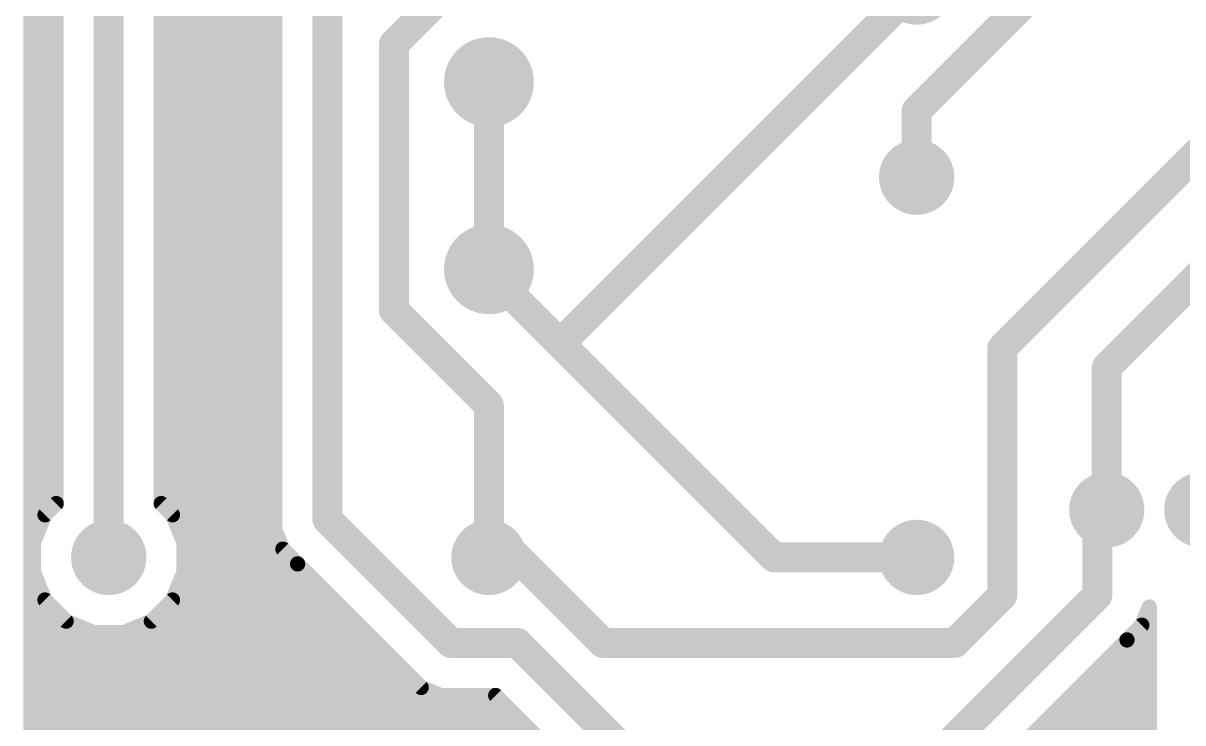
# Model space of a CAD drawing. Extents: x 5.3 to 94.7, y 6.6 to 67.
# Drawn here: x 5.33 to 36.32, y 19.71 to 38.4 of the extents above; entities that cross this region are included whole.
import ezdxf

# ---------------------------------------------------------------- set-up
doc = ezdxf.new("R2010")
doc.units = 0
doc.layers.add('16', color=175, linetype='CONTINUOUS')
doc.layers.add('17', color=82, linetype='CONTINUOUS')

# ---------------------------------------------------------------- blocks, each defined once
blk = doc.blocks.new('ROUNDP')
at = {"const_width": 0.5}
blk.add_lwpolyline([(0, -0.25, 1), (0, 0.25, 1), (0, -0.25)], format="xyb", dxfattribs=at)

msp = doc.modelspace()

# ---------------------------------------------------------------- linework, layer by layer
at = {"layer": '16'}
for points, const_width in [([(5.5372, 6.8072), (5.5372, 66.8428)], 0.4064), ([(13.462, 57.404), (13.462, 25.146)], 0.8), ([(12.0588, 56.3024), (12.0588, 24.8669)], 0.4064), ([(7.62, 49.53), (7.62, 24.13)], 0.8), ([(6.2168, 48.0912), (6.2168, 25.5688)], 0.4064), ([(9.0232, 25.5688), (9.0232, 48.0912)], 0.4064), ([(34.036, 40.894), (29.21, 36.068)], 0.8), ([(16.764, 39.37), (15.24, 37.846)], 0.8), ([(19.685, 29.845), (29.21, 39.37)], 0.8), ([(5.5372, 38.608), (6.2168, 38.608)], 0.4064), ([(9.0232, 38.608), (12.0588, 38.608)], 0.4064), ([(5.5372, 38.2016), (6.2168, 38.2016)], 0.4064), ([(9.0232, 38.2016), (12.0588, 38.2016)], 0.4064), ([(15.24, 37.846), (15.24, 30.734)], 0.8), ([(5.5372, 37.7952), (6.2168, 37.7952)], 0.4064), ([(9.0232, 37.7952), (12.0588, 37.7952)], 0.4064), ([(5.5372, 37.3888), (6.2168, 37.3888)], 0.4064), ([(9.0232, 37.3888), (12.0588, 37.3888)], 0.4064), ([(5.5372, 36.9824), (6.2168, 36.9824)], 0.4064), ([(9.0232, 36.9824), (12.0588, 36.9824)], 0.4064), ([(17.78, 31.83), (17.78, 36.83)], 0.8), ([(5.5372, 36.576), (6.2168, 36.576)], 0.4064), ([(9.0232, 36.576), (12.0588, 36.576)], 0.4064), ([(5.5372, 36.1696), (6.2168, 36.1696)], 0.4064), ([(9.0232, 36.1696), (12.0588, 36.1696)], 0.4064), ([(29.21, 36.068), (29.21, 34.29)], 0.8), ([(5.5372, 35.7632), (6.2168, 35.7632)], 0.4064), ([(9.0232, 35.7632), (12.0588, 35.7632)], 0.4064), ([(31.496, 29.718), (37.084, 35.306)], 0.8), ([(5.5372, 35.3568), (6.2168, 35.3568)], 0.4064), ([(9.0232, 35.3568), (12.0588, 35.3568)], 0.4064), ([(5.5372, 34.9504), (6.2168, 34.9504)], 0.4064), ([(9.0232, 34.9504), (12.0588, 34.9504)], 0.4064), ([(5.5372, 34.544), (6.2168, 34.544)], 0.4064), ([(9.0232, 34.544), (12.0588, 34.544)], 0.4064), ([(5.5372, 34.1376), (6.2168, 34.1376)], 0.4064), ([(9.0232, 34.1376), (12.0588, 34.1376)], 0.4064), ([(5.5372, 33.7312), (6.2168, 33.7312)], 0.4064), ([(9.0232, 33.7312), (12.0588, 33.7312)], 0.4064), ([(5.5372, 33.3248), (6.2168, 33.3248)], 0.4064), ([(9.0232, 33.3248), (12.0588, 33.3248)], 0.4064), ([(38.1, 33.02), (34.29, 29.21)], 0.8), ([(5.5372, 32.9184), (6.2168, 32.9184)], 0.4064), ([(9.0232, 32.9184), (12.0588, 32.9184)], 0.4064), ([(5.5372, 32.512), (6.2168, 32.512)], 0.4064), ([(9.0232, 32.512), (12.0588, 32.512)], 0.4064), ([(5.5372, 32.1056), (6.2168, 32.1056)], 0.4064), ([(9.0232, 32.1056), (12.0588, 32.1056)], 0.4064), ([(17.78, 31.75), (17.78, 31.83)], 0.8), ([(17.78, 31.75), (19.685, 29.845)], 0.8), ([(5.5372, 31.6992), (6.2168, 31.6992)], 0.4064), ([(9.0232, 31.6992), (12.0588, 31.6992)], 0.4064), ([(5.5372, 31.2928), (6.2168, 31.2928)], 0.4064), ([(9.0232, 31.2928), (12.0588, 31.2928)], 0.4064), ([(5.5372, 30.8864), (6.2168, 30.8864)], 0.4064), ([(9.0232, 30.8864), (12.0588, 30.8864)], 0.4064), ([(15.24, 30.734), (17.78, 28.194)], 0.8), ([(5.5372, 30.48), (6.2168, 30.48)], 0.4064), ([(9.0232, 30.48), (12.0588, 30.48)], 0.4064), ([(5.5372, 30.0736), (6.2168, 30.0736)], 0.4064), ([(9.0232, 30.0736), (12.0588, 30.0736)], 0.4064), ([(19.685, 29.845), (25.4, 24.13)], 0.8), ([(31.496, 23.114), (31.496, 29.718)], 0.8), ([(5.5372, 29.6672), (6.2168, 29.6672)], 0.4064), ([(9.0232, 29.6672), (12.0588, 29.6672)], 0.4064), ([(5.5372, 29.2608), (6.2168, 29.2608)], 0.4064), ([(9.0232, 29.2608), (12.0588, 29.2608)], 0.4064), ([(34.29, 29.21), (34.29, 25.4)], 0.8), ([(5.5372, 28.8544), (6.2168, 28.8544)], 0.4064), ([(9.0232, 28.8544), (12.0588, 28.8544)], 0.4064), ([(5.5372, 28.448), (6.2168, 28.448)], 0.4064), ([(9.0232, 28.448), (12.0588, 28.448)], 0.4064), ([(17.78, 28.194), (17.78, 24.13)], 0.8), ([(5.5372, 28.0416), (6.2168, 28.0416)], 0.4064), ([(9.0232, 28.0416), (12.0588, 28.0416)], 0.4064), ([(5.5372, 27.6352), (6.2168, 27.6352)], 0.4064), ([(9.0232, 27.6352), (12.0588, 27.6352)], 0.4064), ([(5.5372, 27.2288), (6.2168, 27.2288)], 0.4064), ([(9.0232, 27.2288), (12.0588, 27.2288)], 0.4064), ([(5.5372, 26.8224), (6.2168, 26.8224)], 0.4064), ([(9.0232, 26.8224), (12.0588, 26.8224)], 0.4064), ([(5.5372, 26.416), (6.2168, 26.416)], 0.4064), ([(9.0232, 26.416), (12.0588, 26.416)], 0.4064), ([(5.5372, 26.0096), (6.2168, 26.0096)], 0.4064), ([(9.0232, 26.0096), (12.0588, 26.0096)], 0.4064), ([(5.5372, 25.6032), (6.2168, 25.6032)], 0.4064), ([(6.2168, 25.5688), (5.9163, 25.2683)], 0.4064), ([(9.0232, 25.6032), (12.0588, 25.6032)], 0.4064), ([(9.3237, 25.2683), (9.0232, 25.5688)], 0.4064), ([(34.036, 25.146), (34.29, 25.4)], 0.8), ([(5.9163, 25.2683), (5.6104, 24.5297)], 0.4064), ([(9.6296, 24.5297), (9.3237, 25.2683)], 0.4064), ([(13.462, 25.146), (16.764, 21.844)], 0.8), ([(34.036, 25.146), (34.036, 23.114)], 0.8), ([(5.5372, 25.1968), (5.8867, 25.1968)], 0.4064), ([(9.3533, 25.1968), (12.0588, 25.1968)], 0.4064), ([(5.5372, 24.7904), (5.7184, 24.7904)], 0.4064), ([(9.5216, 24.7904), (12.0905, 24.7904)], 0.4064), ([(12.0588, 24.8669), (12.2724, 24.3512)], 0.4064), ([(18.034, 24.638), (17.78, 24.13)], 0.8), ([(18.034, 24.638), (20.828, 21.844)], 0.8), ([(5.5372, 24.384), (5.6104, 24.384)], 0.4064), ([(5.6104, 24.5297), (5.6104, 23.7303)], 0.4064), ([(9.6296, 23.7303), (9.6296, 24.5297)], 0.4064), ([(9.6296, 24.384), (12.2588, 24.384)], 0.4064), ([(12.2724, 24.3512), (12.6672, 23.9564)], 0.4064), ([(25.4, 24.13), (29.21, 24.13)], 0.8), ([(5.5372, 23.9776), (5.6104, 23.9776)], 0.4064), ([(9.6296, 23.9776), (12.646, 23.9776)], 0.4064), ([(5.6104, 23.7303), (5.9163, 22.9917)], 0.4064), ([(9.3237, 22.9917), (9.6296, 23.7303)], 0.4064), ([(12.6672, 23.9564), (15.9692, 20.6544)], 0.4064), ([(5.5372, 23.5712), (5.6763, 23.5712)], 0.4064), ([(9.5637, 23.5712), (13.0524, 23.5712)], 0.4064), ([(5.5372, 23.1648), (5.8446, 23.1648)], 0.4064), ([(9.3954, 23.1648), (13.4588, 23.1648)], 0.4064), ([(34.036, 23.114), (27.432, 16.51)], 0.8), ([(30.226, 21.844), (31.496, 23.114)], 0.8), ([(5.5372, 22.7584), (6.1496, 22.7584)], 0.4064), ([(5.9163, 22.9917), (6.4817, 22.4263)], 0.4064), ([(8.7583, 22.4263), (9.3237, 22.9917)], 0.4064), ([(9.0904, 22.7584), (13.8652, 22.7584)], 0.4064), ([(35.2256, 22.3192), (35.4268, 22.805)], 0.4064), ([(35.4075, 22.7584), (35.4268, 22.7584)], 0.4064), ([(35.4268, 22.805), (35.4268, 18.3131)], 0.4064), ([(6.4817, 22.4263), (7.2203, 22.1204)], 0.4064), ([(8.0197, 22.1204), (8.7583, 22.4263)], 0.4064), ([(5.5372, 22.352), (6.6611, 22.352)], 0.4064), ([(7.2203, 22.1204), (8.0197, 22.1204)], 0.4064), ([(8.5789, 22.352), (14.2716, 22.352)], 0.4064), ([(34.8308, 21.9244), (35.2256, 22.3192)], 0.4064), ([(35.2392, 22.352), (35.4268, 22.352)], 0.4064), ([(5.5372, 21.9456), (14.678, 21.9456)], 0.4064), ([(16.764, 21.844), (18.542, 21.844)], 0.8), ([(18.542, 21.844), (22.86, 17.526)], 0.8), ([(20.828, 21.844), (30.226, 21.844)], 0.8), ([(29.5297, 16.6233), (34.8308, 21.9244)], 0.4064), ([(34.852, 21.9456), (35.4268, 21.9456)], 0.4064), ([(5.5372, 21.5392), (15.0844, 21.5392)], 0.4064), ([(34.4456, 21.5392), (35.4268, 21.5392)], 0.4064), ([(5.5372, 21.1328), (15.4908, 21.1328)], 0.4064), ([(34.0392, 21.1328), (35.4268, 21.1328)], 0.4064), ([(5.5372, 20.7264), (15.8972, 20.7264)], 0.4064), ([(15.9692, 20.6544), (16.4849, 20.4408)], 0.4064), ([(33.6328, 20.7264), (35.4268, 20.7264)], 0.4064), ([(5.5372, 20.32), (18.0816, 20.32)], 0.4064), ([(16.4849, 20.4408), (17.9608, 20.4408)], 0.4064), ([(17.9608, 20.4408), (20.4168, 17.9848)], 0.4064), ([(33.2264, 20.32), (35.4268, 20.32)], 0.4064), ([(5.5372, 19.9136), (18.488, 19.9136)], 0.4064), ([(32.82, 19.9136), (35.4268, 19.9136)], 0.4064), ([(5.5372, 19.5072), (18.8944, 19.5072)], 0.4064), ([(32.4136, 19.5072), (35.4268, 19.5072)], 0.4064)]:
    msp.add_lwpolyline(points, dxfattribs=dict(at, const_width=const_width))
for points, const_width in [([(5.5372, 38.3032, 1), (5.5372, 38.1)], 0.2032), ([(6.2168, 38.1, 1), (6.2168, 38.3032)], 0.2032), ([(9.0232, 38.3032, 1), (9.0232, 38.1)], 0.2032), ([(12.0588, 38.1, 1), (12.0588, 38.3032)], 0.2032), ([(15.44, 37.846, 1), (15.04, 37.846)], 0.4), ([(15.0986, 37.9874, 1), (15.3814, 37.7046)], 0.4), ([(5.5372, 37.8968, 1), (5.5372, 37.6936)], 0.2032), ([(6.2168, 37.6936, 1), (6.2168, 37.8968)], 0.2032), ([(9.0232, 37.8968, 1), (9.0232, 37.6936)], 0.2032), ([(12.0588, 37.6936, 1), (12.0588, 37.8968)], 0.2032), ([(5.5372, 37.4904, 1), (5.5372, 37.2872)], 0.2032), ([(6.2168, 37.2872, 1), (6.2168, 37.4904)], 0.2032), ([(9.0232, 37.4904, 1), (9.0232, 37.2872)], 0.2032), ([(12.0588, 37.2872, 1), (12.0588, 37.4904)], 0.2032), ([(5.5372, 37.084, 1), (5.5372, 36.8808)], 0.2032), ([(6.2168, 36.8808, 1), (6.2168, 37.084)], 0.2032), ([(9.0232, 37.084, 1), (9.0232, 36.8808)], 0.2032), ([(12.0588, 36.8808, 1), (12.0588, 37.084)], 0.2032), ([(17.98, 36.83, 1), (17.58, 36.83)], 0.4), ([(5.5372, 36.6776, 1), (5.5372, 36.4744)], 0.2032), ([(6.2168, 36.4744, 1), (6.2168, 36.6776)], 0.2032), ([(9.0232, 36.6776, 1), (9.0232, 36.4744)], 0.2032), ([(12.0588, 36.4744, 1), (12.0588, 36.6776)], 0.2032), ([(5.5372, 36.2712, 1), (5.5372, 36.068)], 0.2032), ([(6.2168, 36.068, 1), (6.2168, 36.2712)], 0.2032), ([(9.0232, 36.2712, 1), (9.0232, 36.068)], 0.2032), ([(12.0588, 36.068, 1), (12.0588, 36.2712)], 0.2032), ([(29.41, 36.068, 1), (29.01, 36.068)], 0.4), ([(29.0686, 36.2094, 1), (29.3514, 35.9266)], 0.4), ([(5.5372, 35.8648, 1), (5.5372, 35.6616)], 0.2032), ([(6.2168, 35.6616, 1), (6.2168, 35.8648)], 0.2032), ([(9.0232, 35.8648, 1), (9.0232, 35.6616)], 0.2032), ([(12.0588, 35.6616, 1), (12.0588, 35.8648)], 0.2032), ([(5.5372, 35.4584, 1), (5.5372, 35.2552)], 0.2032), ([(6.2168, 35.2552, 1), (6.2168, 35.4584)], 0.2032), ([(9.0232, 35.4584, 1), (9.0232, 35.2552)], 0.2032), ([(12.0588, 35.2552, 1), (12.0588, 35.4584)], 0.2032), ([(5.5372, 35.052, 1), (5.5372, 34.8488)], 0.2032), ([(6.2168, 34.8488, 1), (6.2168, 35.052)], 0.2032), ([(9.0232, 35.052, 1), (9.0232, 34.8488)], 0.2032), ([(12.0588, 34.8488, 1), (12.0588, 35.052)], 0.2032), ([(5.5372, 34.6456, 1), (5.5372, 34.4424)], 0.2032), ([(6.2168, 34.4424, 1), (6.2168, 34.6456)], 0.2032), ([(9.0232, 34.6456, 1), (9.0232, 34.4424)], 0.2032), ([(12.0588, 34.4424, 1), (12.0588, 34.6456)], 0.2032), ([(29.01, 34.29, 1), (29.41, 34.29)], 0.4), ([(5.5372, 34.2392, 1), (5.5372, 34.036)], 0.2032), ([(6.2168, 34.036, 1), (6.2168, 34.2392)], 0.2032), ([(9.0232, 34.2392, 1), (9.0232, 34.036)], 0.2032), ([(12.0588, 34.036, 1), (12.0588, 34.2392)], 0.2032), ([(5.5372, 33.8328, 1), (5.5372, 33.6296)], 0.2032), ([(6.2168, 33.6296, 1), (6.2168, 33.8328)], 0.2032), ([(9.0232, 33.8328, 1), (9.0232, 33.6296)], 0.2032), ([(12.0588, 33.6296, 1), (12.0588, 33.8328)], 0.2032), ([(5.5372, 33.4264, 1), (5.5372, 33.2232)], 0.2032), ([(6.2168, 33.2232, 1), (6.2168, 33.4264)], 0.2032), ([(9.0232, 33.4264, 1), (9.0232, 33.2232)], 0.2032), ([(12.0588, 33.2232, 1), (12.0588, 33.4264)], 0.2032), ([(5.5372, 33.02, 1), (5.5372, 32.8168)], 0.2032), ([(6.2168, 32.8168, 1), (6.2168, 33.02)], 0.2032), ([(9.0232, 33.02, 1), (9.0232, 32.8168)], 0.2032), ([(12.0588, 32.8168, 1), (12.0588, 33.02)], 0.2032), ([(5.5372, 32.6136, 1), (5.5372, 32.4104)], 0.2032), ([(6.2168, 32.4104, 1), (6.2168, 32.6136)], 0.2032), ([(9.0232, 32.6136, 1), (9.0232, 32.4104)], 0.2032), ([(12.0588, 32.4104, 1), (12.0588, 32.6136)], 0.2032), ([(5.5372, 32.2072, 1), (5.5372, 32.004)], 0.2032), ([(6.2168, 32.004, 1), (6.2168, 32.2072)], 0.2032), ([(9.0232, 32.2072, 1), (9.0232, 32.004)], 0.2032), ([(12.0588, 32.004, 1), (12.0588, 32.2072)], 0.2032), ([(17.98, 31.83, 1), (17.58, 31.83)], 0.4), ([(17.9214, 31.8914, 1), (17.6386, 31.6086)], 0.4), ([(17.58, 31.83, 1), (17.98, 31.83)], 0.4), ([(17.58, 31.75, 1), (17.98, 31.75)], 0.4), ([(5.5372, 31.8008, 1), (5.5372, 31.5976)], 0.2032), ([(6.2168, 31.5976, 1), (6.2168, 31.8008)], 0.2032), ([(9.0232, 31.8008, 1), (9.0232, 31.5976)], 0.2032), ([(12.0588, 31.5976, 1), (12.0588, 31.8008)], 0.2032), ([(5.5372, 31.3944, 1), (5.5372, 31.1912)], 0.2032), ([(6.2168, 31.1912, 1), (6.2168, 31.3944)], 0.2032), ([(9.0232, 31.3944, 1), (9.0232, 31.1912)], 0.2032), ([(12.0588, 31.1912, 1), (12.0588, 31.3944)], 0.2032), ([(5.5372, 30.988, 1), (5.5372, 30.7848)], 0.2032), ([(6.2168, 30.7848, 1), (6.2168, 30.988)], 0.2032), ([(9.0232, 30.988, 1), (9.0232, 30.7848)], 0.2032), ([(12.0588, 30.7848, 1), (12.0588, 30.988)], 0.2032), ([(15.3814, 30.8754, 1), (15.0986, 30.5926)], 0.4), ([(5.5372, 30.5816, 1), (5.5372, 30.3784)], 0.2032), ([(6.2168, 30.3784, 1), (6.2168, 30.5816)], 0.2032), ([(9.0232, 30.5816, 1), (9.0232, 30.3784)], 0.2032), ([(12.0588, 30.3784, 1), (12.0588, 30.5816)], 0.2032), ([(15.04, 30.734, 1), (15.44, 30.734)], 0.4), ([(5.5372, 30.1752, 1), (5.5372, 29.972)], 0.2032), ([(6.2168, 29.972, 1), (6.2168, 30.1752)], 0.2032), ([(9.0232, 30.1752, 1), (9.0232, 29.972)], 0.2032), ([(12.0588, 29.972, 1), (12.0588, 30.1752)], 0.2032), ([(19.8264, 29.9864, 1), (19.5436, 29.7036)], 0.4), ([(19.5436, 29.9864, 1), (19.8264, 29.7036)], 0.4), ([(19.5436, 29.7036, 1), (19.8264, 29.9864)], 0.4), ([(31.696, 29.718, 1), (31.296, 29.718)], 0.4), ([(31.3546, 29.8594, 1), (31.6374, 29.5766)], 0.4), ([(5.5372, 29.7688, 1), (5.5372, 29.5656)], 0.2032), ([(6.2168, 29.5656, 1), (6.2168, 29.7688)], 0.2032), ([(9.0232, 29.7688, 1), (9.0232, 29.5656)], 0.2032), ([(12.0588, 29.5656, 1), (12.0588, 29.7688)], 0.2032), ([(5.5372, 29.3624, 1), (5.5372, 29.1592)], 0.2032), ([(6.2168, 29.1592, 1), (6.2168, 29.3624)], 0.2032), ([(9.0232, 29.3624, 1), (9.0232, 29.1592)], 0.2032), ([(12.0588, 29.1592, 1), (12.0588, 29.3624)], 0.2032), ([(34.49, 29.21, 1), (34.09, 29.21)], 0.4), ([(34.1486, 29.3514, 1), (34.4314, 29.0686)], 0.4), ([(5.5372, 28.956, 1), (5.5372, 28.7528)], 0.2032), ([(6.2168, 28.7528, 1), (6.2168, 28.956)], 0.2032), ([(9.0232, 28.956, 1), (9.0232, 28.7528)], 0.2032), ([(12.0588, 28.7528, 1), (12.0588, 28.956)], 0.2032), ([(5.5372, 28.5496, 1), (5.5372, 28.3464)], 0.2032), ([(6.2168, 28.3464, 1), (6.2168, 28.5496)], 0.2032), ([(9.0232, 28.5496, 1), (9.0232, 28.3464)], 0.2032), ([(12.0588, 28.3464, 1), (12.0588, 28.5496)], 0.2032), ([(17.98, 28.194, 1), (17.58, 28.194)], 0.4), ([(17.6386, 28.0526, 1), (17.9214, 28.3354)], 0.4), ([(5.5372, 28.1432, 1), (5.5372, 27.94)], 0.2032), ([(6.2168, 27.94, 1), (6.2168, 28.1432)], 0.2032), ([(9.0232, 28.1432, 1), (9.0232, 27.94)], 0.2032), ([(12.0588, 27.94, 1), (12.0588, 28.1432)], 0.2032), ([(5.5372, 27.7368, 1), (5.5372, 27.5336)], 0.2032), ([(6.2168, 27.5336, 1), (6.2168, 27.7368)], 0.2032), ([(9.0232, 27.7368, 1), (9.0232, 27.5336)], 0.2032), ([(12.0588, 27.5336, 1), (12.0588, 27.7368)], 0.2032), ([(5.5372, 27.3304, 1), (5.5372, 27.1272)], 0.2032), ([(6.2168, 27.1272, 1), (6.2168, 27.3304)], 0.2032), ([(9.0232, 27.3304, 1), (9.0232, 27.1272)], 0.2032), ([(12.0588, 27.1272, 1), (12.0588, 27.3304)], 0.2032), ([(5.5372, 26.924, 1), (5.5372, 26.7208)], 0.2032), ([(6.2168, 26.7208, 1), (6.2168, 26.924)], 0.2032), ([(9.0232, 26.924, 1), (9.0232, 26.7208)], 0.2032), ([(12.0588, 26.7208, 1), (12.0588, 26.924)], 0.2032), ([(5.5372, 26.5176, 1), (5.5372, 26.3144)], 0.2032), ([(6.2168, 26.3144, 1), (6.2168, 26.5176)], 0.2032), ([(9.0232, 26.5176, 1), (9.0232, 26.3144)], 0.2032), ([(12.0588, 26.3144, 1), (12.0588, 26.5176)], 0.2032), ([(5.5372, 26.1112, 1), (5.5372, 25.908)], 0.2032), ([(6.2168, 25.908, 1), (6.2168, 26.1112)], 0.2032), ([(9.0232, 26.1112, 1), (9.0232, 25.908)], 0.2032), ([(12.0588, 25.908, 1), (12.0588, 26.1112)], 0.2032), ([(5.5372, 25.7048, 1), (5.5372, 25.5016)], 0.2032), ([(6.2886, 25.497, 1), (6.145, 25.6406)], 0.2032), ([(6.2168, 25.5016, 1), (6.2168, 25.7048)], 0.2032), ([(9.0232, 25.7048, 1), (9.0232, 25.5016)], 0.2032), ([(9.095, 25.6406, 1), (8.9514, 25.497)], 0.2032), ([(12.0588, 25.5016, 1), (12.0588, 25.7048)], 0.2032), ([(34.4314, 25.2586, 1), (34.1486, 25.5414)], 0.4), ([(5.8445, 25.3402, 1), (5.9882, 25.1965)], 0.2032), ([(6.0102, 25.2295, 1), (5.8225, 25.3072)], 0.2032), ([(6.1152, 25.5688, 1), (6.3184, 25.5688)], 0.2032), ([(8.9216, 25.5688, 1), (9.1248, 25.5688)], 0.2032), ([(9.4175, 25.3072, 1), (9.2298, 25.2295)], 0.2032), ([(9.2518, 25.1965, 1), (9.3955, 25.3402)], 0.2032), ([(13.6034, 25.2874, 1), (13.3206, 25.0046)], 0.4), ([(34.236, 25.146, 1), (33.836, 25.146)], 0.4), ([(33.8946, 25.2874, 1), (34.1774, 25.0046)], 0.4), ([(34.09, 25.4, 1), (34.49, 25.4)], 0.4), ([(5.5372, 25.2984, 1), (5.5372, 25.0952)], 0.2032), ([(5.8867, 25.0952, 1), (5.8867, 25.2984)], 0.2032), ([(9.3533, 25.2984, 1), (9.3533, 25.0952)], 0.2032), ([(12.0588, 25.0952, 1), (12.0588, 25.2984)], 0.2032), ([(13.262, 25.146, 1), (13.662, 25.146)], 0.4), ([(5.5372, 24.892, 1), (5.5372, 24.6888)], 0.2032), ([(5.7184, 24.6888, 1), (5.7184, 24.892)], 0.2032), ([(9.5216, 24.892, 1), (9.5216, 24.6888)], 0.2032), ([(12.1527, 24.9058, 1), (11.9649, 24.828)], 0.2032), ([(11.9572, 24.8669, 1), (12.1604, 24.8669)], 0.2032), ([(12.0905, 24.6888, 1), (12.0905, 24.892)], 0.2032), ([(18.1754, 24.7794, 1), (17.8926, 24.4966)], 0.4), ([(18.2129, 24.5486, 1), (17.8551, 24.7274)], 0.4), ([(5.5372, 24.4856, 1), (5.5372, 24.2824)], 0.2032), ([(5.712, 24.5297, 1), (5.5088, 24.5297)], 0.2032), ([(5.5165, 24.5686, 1), (5.7043, 24.4909)], 0.2032), ([(5.6104, 24.2824, 1), (5.6104, 24.4856)], 0.2032), ([(9.7312, 24.5297, 1), (9.528, 24.5297)], 0.2032), ([(9.6296, 24.4856, 1), (9.6296, 24.2824)], 0.2032), ([(9.5357, 24.4909, 1), (9.7235, 24.5686)], 0.2032), ([(12.3443, 24.423, 1), (12.2006, 24.2793)], 0.2032), ([(12.1786, 24.3123, 1), (12.3663, 24.39)], 0.2032), ([(12.2588, 24.2824, 1), (12.2588, 24.4856)], 0.2032), ([(25.4, 24.33, 1), (25.4, 23.93)], 0.4), ([(29.21, 23.93, 1), (29.21, 24.33)], 0.4), ([(5.5372, 24.0792, 1), (5.5372, 23.876)], 0.2032), ([(5.6104, 23.876, 1), (5.6104, 24.0792)], 0.2032), ([(7.42, 24.13, 1), (7.82, 24.13)], 0.4), ([(9.6296, 24.0792, 1), (9.6296, 23.876)], 0.2032), ([(12.646, 23.876, 1), (12.646, 24.0792)], 0.2032), ([(17.6011, 24.2194, 1), (17.9589, 24.0406)], 0.4), ([(17.58, 24.13, 1), (17.98, 24.13)], 0.4), ([(25.2586, 23.9886, 1), (25.5414, 24.2714)], 0.4), ([(5.7043, 23.7691, 1), (5.5165, 23.6914)], 0.2032), ([(9.7235, 23.6914, 1), (9.5357, 23.7691)], 0.2032), ([(12.739, 24.0283, 1), (12.5953, 23.8846)], 0.2032), ([(12.5953, 23.8846, 1), (12.739, 24.0283)], 0.2032), ([(5.5372, 23.6728, 1), (5.5372, 23.4696)], 0.2032), ([(5.5088, 23.7303, 1), (5.712, 23.7303)], 0.2032), ([(5.6763, 23.4696, 1), (5.6763, 23.6728)], 0.2032), ([(9.5637, 23.6728, 1), (9.5637, 23.4696)], 0.2032), ([(9.528, 23.7303, 1), (9.7312, 23.7303)], 0.2032), ([(13.0524, 23.4696, 1), (13.0524, 23.6728)], 0.2032), ([(5.5372, 23.2664, 1), (5.5372, 23.0632)], 0.2032), ([(5.8446, 23.0632, 1), (5.8446, 23.2664)], 0.2032), ([(9.3954, 23.2664, 1), (9.3954, 23.0632)], 0.2032), ([(13.4588, 23.0632, 1), (13.4588, 23.2664)], 0.2032), ([(31.296, 23.114, 1), (31.696, 23.114)], 0.4), ([(31.6374, 22.9726, 1), (31.3546, 23.2554)], 0.4), ([(33.836, 23.114, 1), (34.236, 23.114)], 0.4), ([(34.1774, 22.9726, 1), (33.8946, 23.2554)], 0.4), ([(5.5372, 22.86, 1), (5.5372, 22.6568)], 0.2032), ([(5.9882, 23.0635, 1), (5.8445, 22.9198)], 0.2032), ([(5.8225, 22.9528, 1), (6.0102, 23.0305)], 0.2032), ([(6.1496, 22.6568, 1), (6.1496, 22.86)], 0.2032), ([(9.0904, 22.86, 1), (9.0904, 22.6568)], 0.2032), ([(9.2298, 23.0305, 1), (9.4175, 22.9528)], 0.2032), ([(9.3955, 22.9198, 1), (9.2518, 23.0635)], 0.2032), ([(13.8652, 22.6568, 1), (13.8652, 22.86)], 0.2032), ([(35.4075, 22.86, 1), (35.4075, 22.6568)], 0.2032), ([(35.5284, 22.805, 1), (35.3252, 22.805)], 0.2032), ([(35.5207, 22.7661, 1), (35.3329, 22.8438)], 0.2032), ([(35.4268, 22.6568, 1), (35.4268, 22.86)], 0.2032), ([(6.5205, 22.5202, 1), (6.4428, 22.3325)], 0.2032), ([(8.7972, 22.3325, 1), (8.7195, 22.5202)], 0.2032), ([(5.5372, 22.4536, 1), (5.5372, 22.2504)], 0.2032), ([(6.4098, 22.3545, 1), (6.5535, 22.4982)], 0.2032), ([(6.6611, 22.2504, 1), (6.6611, 22.4536)], 0.2032), ([(7.2203, 22.222, 1), (7.2203, 22.0188)], 0.2032), ([(7.1814, 22.0265, 1), (7.2591, 22.2143)], 0.2032), ([(7.9809, 22.2143, 1), (8.0586, 22.0265)], 0.2032), ([(8.0197, 22.0188, 1), (8.0197, 22.222)], 0.2032), ([(8.5789, 22.4536, 1), (8.5789, 22.2504)], 0.2032), ([(8.6865, 22.4982, 1), (8.8302, 22.3545)], 0.2032), ([(14.2716, 22.2504, 1), (14.2716, 22.4536)], 0.2032), ([(35.1317, 22.358, 1), (35.3194, 22.2803)], 0.2032), ([(35.2392, 22.4536, 1), (35.2392, 22.2504)], 0.2032), ([(35.2974, 22.2473, 1), (35.1537, 22.391)], 0.2032), ([(35.4268, 22.2504, 1), (35.4268, 22.4536)], 0.2032), ([(5.5372, 22.0472, 1), (5.5372, 21.844)], 0.2032), ([(14.678, 21.844, 1), (14.678, 22.0472)], 0.2032), ([(16.764, 22.044, 1), (16.764, 21.644)], 0.4), ([(16.6226, 21.7026, 1), (16.9054, 21.9854)], 0.4), ([(18.6834, 21.9854, 1), (18.4006, 21.7026)], 0.4), ([(18.542, 21.644, 1), (18.542, 22.044)], 0.4), ([(20.828, 22.044, 1), (20.828, 21.644)], 0.4), ([(20.6866, 21.7026, 1), (20.9694, 21.9854)], 0.4), ([(30.0846, 21.9854, 1), (30.3674, 21.7026)], 0.4), ([(30.226, 21.644, 1), (30.226, 22.044)], 0.4), ([(34.759, 21.9963, 1), (34.9027, 21.8526)], 0.2032), ([(34.852, 22.0472, 1), (34.852, 21.844)], 0.2032), ([(34.9027, 21.8526, 1), (34.759, 21.9963)], 0.2032), ([(35.4268, 21.844, 1), (35.4268, 22.0472)], 0.2032), ([(5.5372, 21.6408, 1), (5.5372, 21.4376)], 0.2032), ([(15.0844, 21.4376, 1), (15.0844, 21.6408)], 0.2032), ([(34.4456, 21.6408, 1), (34.4456, 21.4376)], 0.2032), ([(35.4268, 21.4376, 1), (35.4268, 21.6408)], 0.2032), ([(5.5372, 21.2344, 1), (5.5372, 21.0312)], 0.2032), ([(15.4908, 21.0312, 1), (15.4908, 21.2344)], 0.2032), ([(34.0392, 21.2344, 1), (34.0392, 21.0312)], 0.2032), ([(35.4268, 21.0312, 1), (35.4268, 21.2344)], 0.2032), ([(5.5372, 20.828, 1), (5.5372, 20.6248)], 0.2032), ([(16.008, 20.7483, 1), (15.9303, 20.5606)], 0.2032), ([(15.8972, 20.6248, 1), (15.8972, 20.828)], 0.2032), ([(15.8973, 20.5826, 1), (16.041, 20.7263)], 0.2032), ([(33.6328, 20.828, 1), (33.6328, 20.6248)], 0.2032), ([(35.4268, 20.6248, 1), (35.4268, 20.828)], 0.2032), ([(5.5372, 20.4216, 1), (5.5372, 20.2184)], 0.2032), ([(16.4849, 20.5424, 1), (16.4849, 20.3392)], 0.2032), ([(16.446, 20.3469, 1), (16.5238, 20.5347)], 0.2032), ([(18.0326, 20.5126, 1), (17.8889, 20.369)], 0.2032), ([(17.9608, 20.3392, 1), (17.9608, 20.5424)], 0.2032), ([(18.0816, 20.2184, 1), (18.0816, 20.4216)], 0.2032), ([(33.2264, 20.4216, 1), (33.2264, 20.2184)], 0.2032), ([(35.4268, 20.2184, 1), (35.4268, 20.4216)], 0.2032), ([(5.5372, 20.0152, 1), (5.5372, 19.812)], 0.2032), ([(18.488, 19.812, 1), (18.488, 20.0152)], 0.2032), ([(32.82, 20.0152, 1), (32.82, 19.812)], 0.2032), ([(35.4268, 19.812, 1), (35.4268, 20.0152)], 0.2032)]:
    msp.add_lwpolyline(points, format="xyb", dxfattribs=dict(at, const_width=const_width))

# ---------------------------------------------------------------- block references
at = {"layer": '17'}
for p, xscale, yscale, rotation in [((29.21, 39.37), 2.0128, 2.0128, 90), ((17.78, 36.83), 2.4, 2.4, 270), ((29.21, 34.29), 2.0128, 2.0128, 270), ((17.78, 31.83), 2.4, 2.4, 270), ((34.29, 25.4), 2.0128, 2.0128, 270), ((36.83, 25.4), 2.0128, 2.0128, 270), ((7.62, 24.13), 2.0128, 2.0128, 180), ((17.78, 24.13), 2.0128, 2.0128, 180), ((29.21, 24.13), 2.0128, 2.0128, 270)]:
    msp.add_blockref('ROUNDP', p, dxfattribs=dict(at, xscale=xscale, yscale=yscale, rotation=rotation))

doc.saveas('drawing.dxf')
